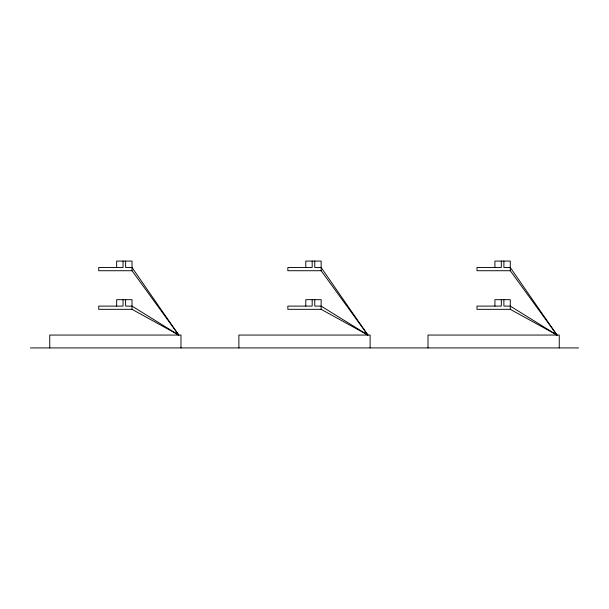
<?xml version="1.0" encoding="UTF-8"?>
<svg xmlns="http://www.w3.org/2000/svg" width="609" height="609" viewBox="0 0 609 609"><rect width="100%" height="100%" fill="white"/><g stroke="black" fill="none" stroke-linecap="round" stroke-linejoin="round"><path stroke-width="0.91" d="M123.048 299.674L123.048 306.106L98.719 306.106L98.719 309.326L132.016 309.326L178.749 335.057L132.016 270.723L98.719 270.723L98.719 267.511L123.048 267.511L123.048 261.078M312.181 299.674L312.181 306.106L287.851 306.106L287.851 309.326L321.149 309.326L367.882 335.057L321.149 270.723L287.851 270.723L287.851 267.511L312.181 267.511L312.181 261.078M501.314 299.674L501.314 306.106L476.984 306.106L476.984 309.326L510.281 309.326L557.014 335.057L510.281 270.723L476.984 270.723L476.984 267.511L501.314 267.511L501.314 261.078M30.45 347.922L578.55 347.922M559.252 347.922L559.252 335.057L428.013 335.057L428.013 347.922M510.281 270.723L510.281 261.078L494.919 261.078L494.919 267.511M510.281 309.326L510.281 299.674L494.919 299.674L494.919 306.106M503.887 261.078L503.887 267.511L510.281 267.511L557.014 335.057L510.281 306.106L503.887 306.106L503.887 299.674M370.12 347.922L370.12 335.057L238.88 335.057L238.88 347.922M321.149 270.723L321.149 261.078L305.787 261.078L305.787 267.511M321.149 309.326L321.149 299.674L305.787 299.674L305.787 306.106M314.754 261.078L314.754 267.511L321.149 267.511L367.882 335.057L321.149 306.106L314.754 306.106L314.754 299.674M180.987 347.922L180.987 335.057L49.748 335.057L49.748 347.922M132.016 270.723L132.016 261.078L116.654 261.078L116.654 267.511M132.016 309.326L132.016 299.674L116.654 299.674L116.654 306.106M125.621 261.078L125.621 267.511L132.016 267.511L178.749 335.057L132.016 306.106L125.621 306.106L125.621 299.674"/></g></svg>
